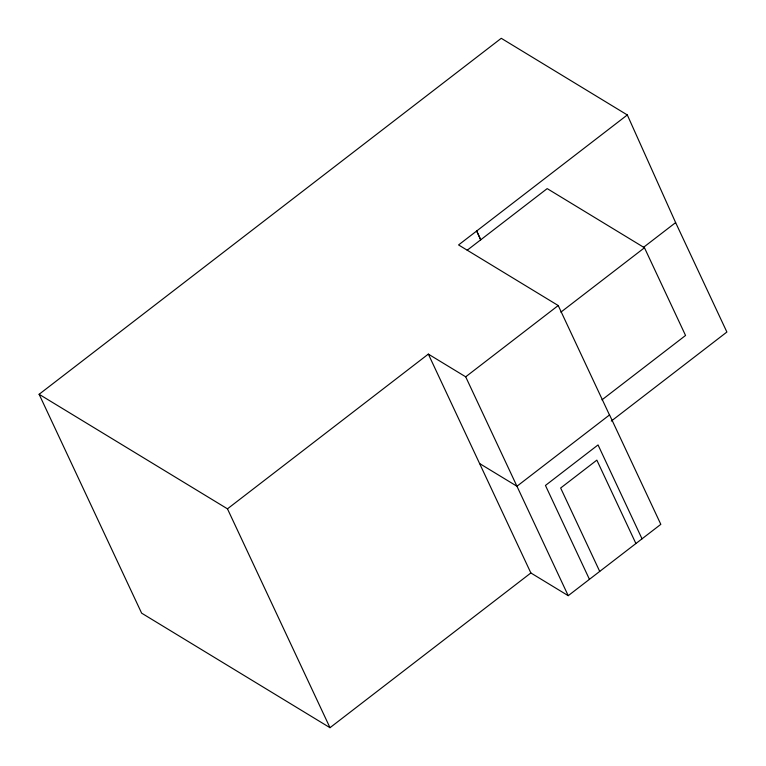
<?xml version="1.0" encoding="UTF-8"?>
<svg xmlns="http://www.w3.org/2000/svg" width="766" height="766" viewBox="0 0 766 766"><rect width="100%" height="100%" fill="white"/><g stroke="black" fill="none" stroke-linecap="round" stroke-linejoin="round"><path stroke-width="1.15" d="M479.602 463.535L516.954 486.247L609.564 414.913L660.819 524.346L568.219 595.68L530.867 572.968L329.993 727.7L141.633 613.154L39.114 394.289L501.261 38.3L627.316 114.957L675.631 222.6L726.886 332.032L611.287 421.08M627.316 114.957L458.566 244.938L558.222 305.538L609.477 414.971M467.203 250.223L547.192 188.608L644.474 247.763L685.551 335.47L601.971 399.852M39.114 394.289L227.464 508.835L428.338 354.103L465.69 376.815L568.219 595.68M465.69 376.815L558.222 305.538M643.421 247.408L675.631 222.6M560.884 312.145L644.474 247.763M642.023 538.824L598.045 444.931L545.449 485.452L589.437 579.335M635.904 543.534L596.848 460.136L560.655 488.019L599.721 571.407M480.78 239.758L476.672 230.987L480.579 239.691M428.338 354.103L530.867 572.968M227.464 508.835L329.993 727.7"/></g></svg>
